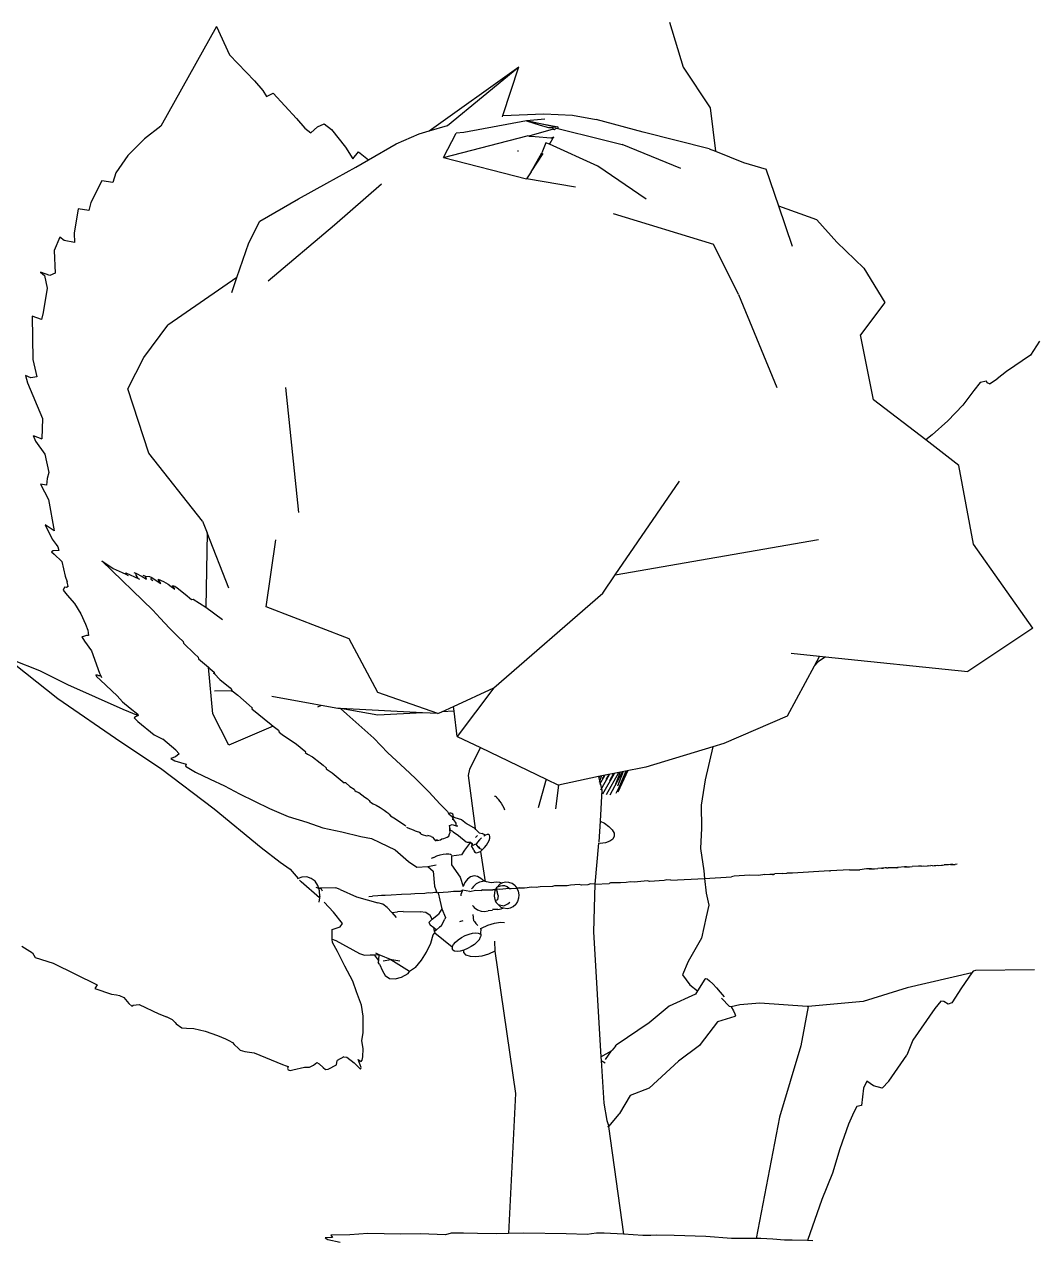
# Model space of a CAD drawing. Header units: metres. Extents: x -175 to 101, y -7 to 93.
# Drawn here: x 11.6506 to 11.68001, y 0.2362 to 0.27162 of the extents above; entities that cross this region are included whole.
import ezdxf

# ---------------------------------------------------------------- set-up
doc = ezdxf.new("R2010")
doc.units = ezdxf.units.M

# ---------------------------------------------------------------- blocks, each defined once
blk = doc.blocks.new('plantita2')
for p, q in [((-3.837451, 0.851713), (-3.836506, 0.850716)), ((-3.836506, 0.850716), (-3.835274, 0.850014)), ((-3.835274, 0.850014), (-3.834566, 0.848953)), ((-3.833685, 0.849033), (-3.833013, 0.84915)), ((-3.832197, 0.848352), (-3.833013, 0.84915)), ((-3.834763, 0.848935), (-3.836693, 0.848504)), ((-3.834763, 0.848935), (-3.834566, 0.848953)), ((-3.834566, 0.848953), (-3.833685, 0.849033)), ((-3.84228, 0.845736), (-3.840786, 0.848573)), ((-3.841877, 0.846117), (-3.840786, 0.848573)), ((-3.840566, 0.847105), (-3.840786, 0.848573)), ((-3.836693, 0.848504), (-3.838085, 0.84822)), ((-3.83103, 0.848493), (-3.832197, 0.848352)), ((-3.831309, 0.847483), (-3.832197, 0.848352)), ((-3.83103, 0.848493), (-3.83021, 0.848175)), ((-3.83952, 0.847685), (-3.838753, 0.848022)), ((-3.838753, 0.848022), (-3.838085, 0.84822)), ((-3.835238, 0.848054), (-3.837083, 0.847907)), ((-3.83021, 0.848175), (-3.829172, 0.847854)), ((-3.823645, 0.848251), (-3.823698, 0.847773)), ((-3.840566, 0.847105), (-3.83952, 0.847685)), ((-3.838965, 0.847482), (-3.837707, 0.847765)), ((-3.837707, 0.847765), (-3.837083, 0.847907)), ((-3.829172, 0.847854), (-3.828173, 0.847231)), ((-3.823698, 0.847773), (-3.824108, 0.847028)), ((-3.839878, 0.847268), (-3.841357, 0.846146)), ((-3.839881, 0.847266), (-3.838987, 0.847524)), ((-3.83904, 0.84749), (-3.839881, 0.847266)), ((-3.839425, 0.847554), (-3.839878, 0.847268)), ((-3.839878, 0.847268), (-3.839468, 0.847338)), ((-3.839081, 0.847404), (-3.83962, 0.846904)), ((-3.839468, 0.847338), (-3.839223, 0.847381)), ((-3.839223, 0.847381), (-3.839123, 0.84744)), ((-3.83904, 0.84749), (-3.839123, 0.84744)), ((-3.839123, 0.84744), (-3.839081, 0.847404)), ((-3.839081, 0.847404), (-3.839049, 0.847409)), ((-3.839049, 0.847409), (-3.839011, 0.847465)), ((-3.838987, 0.847524), (-3.83904, 0.84749)), ((-3.839011, 0.847465), (-3.838965, 0.847482)), ((-3.838987, 0.847524), (-3.838965, 0.847482)), ((-3.840559, 0.847057), (-3.840566, 0.847105)), ((-3.83962, 0.846904), (-3.839453, 0.846979)), ((-3.839453, 0.846979), (-3.839029, 0.847144)), ((-3.838979, 0.846962), (-3.839092, 0.846946)), ((-3.839092, 0.846946), (-3.839061, 0.846642)), ((-3.839029, 0.847144), (-3.839005, 0.847162)), ((-3.838951, 0.847203), (-3.839005, 0.847162)), ((-3.837429, 0.847028), (-3.838979, 0.846962)), ((-3.838979, 0.846962), (-3.838975, 0.847002)), ((-3.838975, 0.847002), (-3.838965, 0.847178)), ((-3.838965, 0.847178), (-3.838951, 0.847203)), ((-3.83574, 0.846801), (-3.837429, 0.847028)), ((-3.828173, 0.847231), (-3.828386, 0.846079)), ((-3.824108, 0.847028), (-3.824258, 0.84672)), ((-3.841567, 0.845229), (-3.839668, 0.846885)), ((-3.83962, 0.846904), (-3.839668, 0.846885)), ((-3.839095, 0.846006), (-3.839061, 0.846642)), ((-3.839095, 0.846006), (-3.839018, 0.846636)), ((-3.824384, 0.846484), (-3.824258, 0.84672)), ((-3.839719, 0.846371), (-3.839692, 0.846386)), ((-3.836413, 0.845999), (-3.833402, 0.846504)), ((-3.832092, 0.845531), (-3.833402, 0.846504)), ((-3.824643, 0.8464), (-3.824709, 0.846105)), ((-3.824502, 0.846521), (-3.824643, 0.8464)), ((-3.824464, 0.846479), (-3.824502, 0.846521)), ((-3.824384, 0.846484), (-3.824464, 0.846479)), ((-3.84228, 0.845736), (-3.841877, 0.846117)), ((-3.841567, 0.845229), (-3.841552, 0.846033)), ((-3.841357, 0.846146), (-3.841552, 0.846033)), ((-3.837741, 0.846189), (-3.839125, 0.845766)), ((-3.839095, 0.846006), (-3.839125, 0.845766)), ((-3.827199, 0.844554), (-3.828386, 0.846079)), ((-3.824709, 0.846105), (-3.824799, 0.845583)), ((-3.849181, 0.845668), (-3.849331, 0.842345)), ((-3.849181, 0.845668), (-3.84848, 0.845105)), ((-3.84297, 0.844968), (-3.842502, 0.845526)), ((-3.842502, 0.845526), (-3.84228, 0.845736)), ((-3.841567, 0.845229), (-3.839125, 0.845766)), ((-3.832092, 0.845531), (-3.829877, 0.843606)), ((-3.824799, 0.845583), (-3.824987, 0.844978)), ((-3.84848, 0.845105), (-3.847487, 0.844749)), ((-3.843484, 0.844186), (-3.84297, 0.844968)), ((-3.824987, 0.844978), (-3.825209, 0.844408)), ((-3.847487, 0.844749), (-3.847143, 0.844605)), ((-3.847143, 0.844605), (-3.846971, 0.844499)), ((-3.846971, 0.844499), (-3.846841, 0.84467)), ((-3.846841, 0.84467), (-3.845896, 0.844324)), ((-3.845244, 0.844379), (-3.845108, 0.84455)), ((-3.845108, 0.84455), (-3.844849, 0.844492)), ((-3.844849, 0.844492), (-3.844249, 0.844223)), ((-3.825312, 0.844192), (-3.827199, 0.844554)), ((-3.845896, 0.844324), (-3.845553, 0.844181)), ((-3.845553, 0.844181), (-3.845338, 0.844133)), ((-3.845338, 0.844133), (-3.845244, 0.844379)), ((-3.844249, 0.844223), (-3.84391, 0.844012)), ((-3.84391, 0.844012), (-3.843853, 0.844269)), ((-3.843853, 0.844269), (-3.843484, 0.844186)), ((-3.84372, 0.843827), (-3.843484, 0.844186)), ((-3.825209, 0.844408), (-3.825312, 0.844192)), ((-3.824121, 0.843964), (-3.825312, 0.844192)), ((-3.844263, 0.843039), (-3.84372, 0.843827)), ((-3.843522, 0.842055), (-3.842832, 0.843737)), ((-3.822705, 0.842109), (-3.824121, 0.843964)), ((-3.844795, 0.842257), (-3.844263, 0.843039)), ((-3.849331, 0.842345), (-3.849593, 0.841808)), ((-3.845509, 0.84117), (-3.844795, 0.842257)), ((-3.844512, 0.839728), (-3.843522, 0.842055)), ((-3.820062, 0.840694), (-3.822705, 0.842109)), ((-3.849593, 0.841808), (-3.849805, 0.841155)), ((-3.849805, 0.841155), (-3.849898, 0.840547)), ((-3.845513, 0.840468), (-3.845509, 0.84117)), ((-3.849898, 0.840547), (-3.849847, 0.840254)), ((-3.820062, 0.840694), (-3.821192, 0.838719)), ((-3.849847, 0.840254), (-3.850152, 0.840155)), ((-3.84537, 0.839403), (-3.845513, 0.840468)), ((-3.831633, 0.836624), (-3.826808, 0.840201)), ((-3.850152, 0.840155), (-3.850157, 0.83944)), ((-3.831633, 0.836624), (-3.831187, 0.8399)), ((-3.850109, 0.839212), (-3.850407, 0.839118)), ((-3.850157, 0.83944), (-3.850109, 0.839212)), ((-3.84537, 0.839403), (-3.846542, 0.83726)), ((-3.845309, 0.838945), (-3.84537, 0.839403)), ((-3.850407, 0.839118), (-3.850185, 0.83843)), ((-3.850185, 0.83843), (-3.850062, 0.838192)), ((-3.825088, 0.83724), (-3.821192, 0.838719)), ((-3.850506, 0.838136), (-3.850484, 0.837718)), ((-3.850356, 0.838102), (-3.850506, 0.838136)), ((-3.850062, 0.838192), (-3.850356, 0.838102)), ((-3.850484, 0.837718), (-3.85016, 0.837137)), ((-3.850264, 0.83701), (-3.850554, 0.836975)), ((-3.85016, 0.837137), (-3.850264, 0.83701)), ((-3.846755, 0.836107), (-3.846542, 0.83726)), ((-3.840689, 0.834105), (-3.842663, 0.83718)), ((-3.826032, 0.836882), (-3.825257, 0.837176)), ((-3.825257, 0.837176), (-3.825265, 0.836849)), ((-3.825214, 0.837007), (-3.825265, 0.836849)), ((-3.825257, 0.837176), (-3.825088, 0.83724)), ((-3.825088, 0.83724), (-3.825214, 0.837007)), ((-3.850554, 0.836975), (-3.850406, 0.836942)), ((-3.850406, 0.836942), (-3.850173, 0.836641)), ((-3.825265, 0.836849), (-3.825309, 0.83519)), ((-3.850173, 0.836641), (-3.849959, 0.835957)), ((-3.83172, 0.835979), (-3.831633, 0.836624)), ((-3.849959, 0.835957), (-3.849914, 0.835753)), ((-3.846754, 0.835085), (-3.846755, 0.836107)), ((-3.833312, 0.832091), (-3.83172, 0.835979)), ((-3.849914, 0.835753), (-3.850199, 0.835721)), ((-3.850199, 0.835721), (-3.849616, 0.834602)), ((-3.84537, 0.83368), (-3.846754, 0.835085)), ((-3.825309, 0.83519), (-3.826601, 0.833649)), ((-3.849616, 0.834602), (-3.849285, 0.834206)), ((-3.849285, 0.834206), (-3.849421, 0.834099)), ((-3.849421, 0.834099), (-3.849595, 0.834093)), ((-3.849595, 0.834093), (-3.84945, 0.833924)), ((-3.84945, 0.833924), (-3.848595, 0.833195)), ((-3.843077, 0.832617), (-3.84537, 0.83368)), ((-3.826601, 0.833649), (-3.826846, 0.833418)), ((-3.819117, 0.833466), (-3.819165, 0.833438)), ((-3.819056, 0.833499), (-3.819117, 0.833466)), ((-3.819117, 0.833466), (-3.819089, 0.833482)), ((-3.819089, 0.833482), (-3.819056, 0.833499)), ((-3.819056, 0.833499), (-3.819001, 0.833533)), ((-3.818944, 0.833565), (-3.819001, 0.833533)), ((-3.848595, 0.833195), (-3.848342, 0.832656)), ((-3.826846, 0.833418), (-3.828328, 0.832018)), ((-3.826846, 0.833418), (-3.826606, 0.832461)), ((-3.819804, 0.833077), (-3.819706, 0.833125)), ((-3.819673, 0.833151), (-3.819706, 0.833125)), ((-3.819673, 0.833151), (-3.819612, 0.833186)), ((-3.819568, 0.833204), (-3.819612, 0.833186)), ((-3.819568, 0.833204), (-3.81953, 0.833231)), ((-3.81953, 0.833231), (-3.819484, 0.833253)), ((-3.819484, 0.833253), (-3.819452, 0.833277)), ((-3.819452, 0.833277), (-3.819421, 0.833289)), ((-3.819421, 0.833289), (-3.819341, 0.833336)), ((-3.819341, 0.833336), (-3.819319, 0.833352)), ((-3.819319, 0.833352), (-3.819273, 0.833378)), ((-3.819241, 0.833395), (-3.819273, 0.833378)), ((-3.819202, 0.833419), (-3.819241, 0.833395)), ((-3.819165, 0.833438), (-3.819202, 0.833419)), ((-3.840302, 0.831219), (-3.840923, 0.833087)), ((-3.820283, 0.832803), (-3.820435, 0.832706)), ((-3.820283, 0.832803), (-3.820234, 0.832832)), ((-3.820261, 0.832816), (-3.820283, 0.832803)), ((-3.820234, 0.832832), (-3.820261, 0.832816)), ((-3.820234, 0.832832), (-3.820188, 0.832858)), ((-3.820188, 0.832858), (-3.820157, 0.832876)), ((-3.820157, 0.832876), (-3.820088, 0.832915)), ((-3.819923, 0.833008), (-3.820088, 0.832915)), ((-3.819885, 0.833031), (-3.819923, 0.833008)), ((-3.819853, 0.833049), (-3.819885, 0.833031)), ((-3.819853, 0.833049), (-3.819804, 0.833077)), ((-3.848616, 0.83263), (-3.848342, 0.832656)), ((-3.848616, 0.83263), (-3.848476, 0.832512)), ((-3.848476, 0.832512), (-3.848063, 0.83229)), ((-3.843077, 0.832617), (-3.842802, 0.83237)), ((-3.826606, 0.832461), (-3.826384, 0.831747)), ((-3.821039, 0.832359), (-3.820959, 0.832418)), ((-3.820869, 0.832469), (-3.820959, 0.832418)), ((-3.820869, 0.832469), (-3.820818, 0.832498)), ((-3.820818, 0.832498), (-3.820841, 0.832485)), ((-3.820769, 0.832526), (-3.820818, 0.832498)), ((-3.820735, 0.832546), (-3.820769, 0.832526)), ((-3.820735, 0.832546), (-3.820693, 0.83257)), ((-3.82064, 0.832599), (-3.820693, 0.83257)), ((-3.82048, 0.83268), (-3.82064, 0.832599)), ((-3.82048, 0.83268), (-3.820435, 0.832706)), ((-3.820462, 0.832701), (-3.82048, 0.83268)), ((-3.820435, 0.832706), (-3.820462, 0.832701)), ((-3.848063, 0.83229), (-3.847718, 0.83187)), ((-3.842802, 0.83237), (-3.841874, 0.830424)), ((-3.841522, 0.831217), (-3.842802, 0.83237)), ((-3.834123, 0.831078), (-3.833312, 0.832091)), ((-3.833312, 0.832091), (-3.833635, 0.830347)), ((-3.821678, 0.832007), (-3.82141, 0.832145)), ((-3.821249, 0.832252), (-3.82141, 0.832145)), ((-3.821224, 0.832267), (-3.821249, 0.832252)), ((-3.821179, 0.832292), (-3.821224, 0.832267)), ((-3.821118, 0.832328), (-3.821179, 0.832292)), ((-3.821179, 0.832292), (-3.821141, 0.832314)), ((-3.821141, 0.832314), (-3.821118, 0.832328)), ((-3.821118, 0.832328), (-3.821039, 0.832359)), ((-3.847718, 0.83187), (-3.847682, 0.831693)), ((-3.847682, 0.831693), (-3.847614, 0.831509)), ((-3.828328, 0.832018), (-3.829432, 0.831149)), ((-3.828747, 0.831689), (-3.828729, 0.830999)), ((-3.826384, 0.831747), (-3.826077, 0.831155)), ((-3.822181, 0.831719), (-3.823122, 0.83118)), ((-3.822181, 0.831719), (-3.822156, 0.831734)), ((-3.821678, 0.832007), (-3.822156, 0.831734)), ((-3.81555, 0.831828), (-3.817078, 0.831039)), ((-3.847614, 0.831509), (-3.847782, 0.831463)), ((-3.847782, 0.831463), (-3.847377, 0.831164)), ((-3.837729, 0.831475), (-3.840302, 0.831219)), ((-3.836271, 0.830449), (-3.837729, 0.831475)), ((-3.829191, 0.831338), (-3.829199, 0.831175)), ((-3.829195, 0.830842), (-3.829172, 0.831354)), ((-3.82909, 0.830762), (-3.829059, 0.831442)), ((-3.829079, 0.831427), (-3.829089, 0.83119)), ((-3.828985, 0.830791), (-3.828955, 0.831524)), ((-3.828927, 0.831547), (-3.828889, 0.831176)), ((-3.82889, 0.830833), (-3.828868, 0.831593)), ((-3.828851, 0.831606), (-3.828812, 0.831147)), ((-3.828794, 0.831651), (-3.828757, 0.831106)), ((-3.828761, 0.831677), (-3.828758, 0.830941)), ((-3.828758, 0.83168), (-3.828729, 0.831056)), ((-3.847377, 0.831164), (-3.846811, 0.830421)), ((-3.834359, 0.830783), (-3.834123, 0.831078)), ((-3.834045, 0.830961), (-3.834123, 0.831078)), ((-3.829432, 0.831149), (-3.830359, 0.8304)), ((-3.829432, 0.831149), (-3.829166, 0.830843)), ((-3.829397, 0.831177), (-3.829399, 0.831111)), ((-3.829337, 0.831019), (-3.829358, 0.831207)), ((-3.8293, 0.831253), (-3.829304, 0.831145)), ((-3.829296, 0.830967), (-3.829284, 0.831265)), ((-3.826077, 0.831155), (-3.825835, 0.830616)), ((-3.823369, 0.831039), (-3.823563, 0.830928)), ((-3.823369, 0.831039), (-3.823265, 0.831099)), ((-3.823158, 0.83116), (-3.823265, 0.831099)), ((-3.823122, 0.83118), (-3.823158, 0.83116)), ((-3.817129, 0.830995), (-3.817148, 0.83093)), ((-3.817078, 0.831039), (-3.817129, 0.830995)), ((-3.834437, 0.830686), (-3.836271, 0.830449)), ((-3.834437, 0.830686), (-3.834843, 0.830508)), ((-3.834437, 0.830686), (-3.834359, 0.830783)), ((-3.834045, 0.830961), (-3.834359, 0.830783)), ((-3.833635, 0.830347), (-3.834045, 0.830961)), ((-3.829166, 0.830843), (-3.828808, 0.83001)), ((-3.823976, 0.830672), (-3.824209, 0.830558)), ((-3.82382, 0.830781), (-3.823976, 0.830672)), ((-3.82382, 0.830781), (-3.823563, 0.830928)), ((-3.823609, 0.830881), (-3.82382, 0.830781)), ((-3.823609, 0.830881), (-3.823563, 0.830928)), ((-3.817148, 0.83093), (-3.818634, 0.829689)), ((-3.817148, 0.83093), (-3.817222, 0.830405)), ((-3.847132, 0.830461), (-3.846759, 0.830181)), ((-3.846811, 0.830421), (-3.847132, 0.830461)), ((-3.84518, 0.830267), (-3.843215, 0.829651)), ((-3.84518, 0.830267), (-3.84479, 0.830219)), ((-3.844401, 0.830267), (-3.844121, 0.830278)), ((-3.844386, 0.830232), (-3.844401, 0.830267)), ((-3.844193, 0.83038), (-3.844138, 0.83039)), ((-3.844138, 0.83039), (-3.843931, 0.830387)), ((-3.844102, 0.830338), (-3.844138, 0.83039)), ((-3.844121, 0.830278), (-3.844009, 0.830278)), ((-3.844009, 0.830278), (-3.844102, 0.830338)), ((-3.844009, 0.830278), (-3.843963, 0.830286)), ((-3.843931, 0.830387), (-3.843779, 0.830375)), ((-3.843927, 0.830426), (-3.843844, 0.830441)), ((-3.843844, 0.830441), (-3.843736, 0.830479)), ((-3.843779, 0.830375), (-3.843844, 0.830441)), ((-3.843736, 0.830479), (-3.84369, 0.830487)), ((-3.84369, 0.830487), (-3.843348, 0.83045)), ((-3.84369, 0.830487), (-3.843674, 0.830432)), ((-3.843674, 0.830432), (-3.843598, 0.830426)), ((-3.843478, 0.830523), (-3.843311, 0.830533)), ((-3.843348, 0.83045), (-3.843478, 0.830523)), ((-3.843311, 0.830533), (-3.843151, 0.830523)), ((-3.843151, 0.830523), (-3.843037, 0.830504)), ((-3.843037, 0.830504), (-3.842915, 0.830487)), ((-3.843022, 0.830545), (-3.842949, 0.830558)), ((-3.842915, 0.830487), (-3.843022, 0.830545)), ((-3.842949, 0.830558), (-3.842874, 0.830551)), ((-3.842874, 0.830551), (-3.842582, 0.830488)), ((-3.842582, 0.830488), (-3.84234, 0.830436)), ((-3.84234, 0.830436), (-3.842304, 0.830461)), ((-3.842304, 0.830461), (-3.841874, 0.830424)), ((-3.841874, 0.830424), (-3.841273, 0.830321)), ((-3.834843, 0.830508), (-3.837041, 0.829544)), ((-3.834843, 0.830508), (-3.835977, 0.829863)), ((-3.833635, 0.830347), (-3.832886, 0.830361)), ((-3.832886, 0.830361), (-3.830758, 0.830401)), ((-3.832886, 0.830361), (-3.832885, 0.829658)), ((-3.830758, 0.830401), (-3.830595, 0.829551)), ((-3.830758, 0.830401), (-3.830359, 0.8304)), ((-3.830359, 0.8304), (-3.830133, 0.829748)), ((-3.825835, 0.830616), (-3.82546, 0.830075)), ((-3.82534, 0.829891), (-3.824658, 0.830281)), ((-3.8246, 0.830334), (-3.824658, 0.830281)), ((-3.824209, 0.830558), (-3.8246, 0.830334)), ((-3.817222, 0.830405), (-3.817274, 0.829888)), ((-3.846759, 0.830181), (-3.846587, 0.830097)), ((-3.846587, 0.830097), (-3.846514, 0.830051)), ((-3.846441, 0.829975), (-3.846578, 0.829888)), ((-3.846514, 0.830051), (-3.846441, 0.829975)), ((-3.84479, 0.830219), (-3.844499, 0.830231)), ((-3.844499, 0.830231), (-3.844386, 0.830232)), ((-3.844386, 0.830232), (-3.84431, 0.830226)), ((-3.828808, 0.83001), (-3.828664, 0.830014)), ((-3.828808, 0.83001), (-3.828572, 0.82946)), ((-3.828664, 0.830014), (-3.828507, 0.829994)), ((-3.828507, 0.829994), (-3.828379, 0.82995)), ((-3.828379, 0.82995), (-3.828289, 0.829886)), ((-3.82546, 0.830075), (-3.82534, 0.829891)), ((-3.846578, 0.829888), (-3.846615, 0.829838)), ((-3.846615, 0.829838), (-3.846506, 0.829814)), ((-3.846506, 0.829814), (-3.846216, 0.82972)), ((-3.846216, 0.82972), (-3.845938, 0.829386)), ((-3.843215, 0.829651), (-3.842916, 0.829533)), ((-3.835977, 0.829863), (-3.837041, 0.829544)), ((-3.832885, 0.829658), (-3.832841, 0.829477)), ((-3.828291, 0.829617), (-3.828382, 0.829523)), ((-3.828243, 0.829713), (-3.828291, 0.829617)), ((-3.828289, 0.829886), (-3.828243, 0.829805)), ((-3.828243, 0.829805), (-3.828243, 0.829713)), ((-3.826194, 0.829402), (-3.82534, 0.829891)), ((-3.82534, 0.829891), (-3.825102, 0.829527)), ((-3.818634, 0.829689), (-3.819598, 0.828766)), ((-3.817582, 0.82979), (-3.81764, 0.829523)), ((-3.817494, 0.829818), (-3.817582, 0.82979)), ((-3.817349, 0.829806), (-3.817494, 0.829818)), ((-3.817274, 0.829888), (-3.817349, 0.829806)), ((-3.845938, 0.829386), (-3.845812, 0.82926)), ((-3.845722, 0.829157), (-3.845812, 0.82926)), ((-3.842916, 0.829533), (-3.842545, 0.829398)), ((-3.842545, 0.829398), (-3.842191, 0.82928)), ((-3.842191, 0.82928), (-3.842013, 0.829231)), ((-3.842013, 0.829231), (-3.841978, 0.829189)), ((-3.837787, 0.829313), (-3.83898, 0.828958)), ((-3.837581, 0.829374), (-3.837787, 0.829313)), ((-3.837581, 0.829374), (-3.837654, 0.829286)), ((-3.83711, 0.829514), (-3.837581, 0.829374)), ((-3.837041, 0.829544), (-3.83711, 0.829514)), ((-3.837041, 0.829544), (-3.836801, 0.829478)), ((-3.836801, 0.829478), (-3.83578, 0.829212)), ((-3.83578, 0.829212), (-3.835222, 0.829013)), ((-3.832841, 0.829477), (-3.831965, 0.828186)), ((-3.831849, 0.829292), (-3.831882, 0.829275)), ((-3.831849, 0.829292), (-3.831805, 0.829269)), ((-3.831805, 0.829269), (-3.831749, 0.829249)), ((-3.831749, 0.829249), (-3.831684, 0.829221)), ((-3.831684, 0.829221), (-3.831617, 0.829184)), ((-3.828511, 0.829438), (-3.828561, 0.829416)), ((-3.828561, 0.829416), (-3.828115, 0.828302)), ((-3.828382, 0.829523), (-3.828511, 0.829438)), ((-3.826364, 0.829305), (-3.826731, 0.829094)), ((-3.826302, 0.829359), (-3.826364, 0.829305)), ((-3.826194, 0.829402), (-3.826302, 0.829359)), ((-3.825102, 0.829527), (-3.82488, 0.829247)), ((-3.82488, 0.829247), (-3.824791, 0.828915)), ((-3.81764, 0.829523), (-3.817799, 0.828404)), ((-3.845761, 0.829111), (-3.84581, 0.829094)), ((-3.84581, 0.829094), (-3.845803, 0.828998)), ((-3.845803, 0.828998), (-3.845642, 0.828921)), ((-3.845722, 0.829157), (-3.845761, 0.829111)), ((-3.845642, 0.828921), (-3.845343, 0.8288)), ((-3.841978, 0.829189), (-3.841553, 0.829059)), ((-3.841553, 0.829059), (-3.841414, 0.829021)), ((-3.841414, 0.829021), (-3.841381, 0.828981)), ((-3.841381, 0.828981), (-3.841018, 0.828889)), ((-3.840292, 0.827742), (-3.841018, 0.828889)), ((-3.841018, 0.828889), (-3.840954, 0.828873)), ((-3.840954, 0.828873), (-3.840804, 0.828839)), ((-3.835222, 0.829013), (-3.834582, 0.828824)), ((-3.831617, 0.829184), (-3.831551, 0.829143)), ((-3.831551, 0.829143), (-3.831491, 0.8291)), ((-3.831491, 0.8291), (-3.831444, 0.82906)), ((-3.827124, 0.82887), (-3.82722, 0.828834)), ((-3.826795, 0.829077), (-3.827124, 0.82887)), ((-3.826731, 0.829094), (-3.826795, 0.829077)), ((-3.824791, 0.828915), (-3.824637, 0.828298)), ((-3.845343, 0.8288), (-3.84504, 0.828612)), ((-3.84504, 0.828612), (-3.844779, 0.828409)), ((-3.840773, 0.8288), (-3.840805, 0.828794)), ((-3.840804, 0.828839), (-3.840773, 0.8288)), ((-3.840773, 0.8288), (-3.840555, 0.82872)), ((-3.840555, 0.82872), (-3.840184, 0.82864)), ((-3.840118, 0.828579), (-3.840541, 0.828347)), ((-3.840184, 0.82864), (-3.840116, 0.828608)), ((-3.840116, 0.828608), (-3.840118, 0.828579)), ((-3.840118, 0.828579), (-3.840087, 0.828585)), ((-3.840087, 0.828585), (-3.83989, 0.828548)), ((-3.83989, 0.828548), (-3.839466, 0.82844)), ((-3.834582, 0.828824), (-3.834174, 0.82871)), ((-3.834174, 0.82871), (-3.833646, 0.828532)), ((-3.833646, 0.828532), (-3.833196, 0.828362)), ((-3.828115, 0.828302), (-3.827753, 0.828509)), ((-3.827731, 0.828541), (-3.827753, 0.828509)), ((-3.827466, 0.828674), (-3.827731, 0.828541)), ((-3.827323, 0.828756), (-3.827466, 0.828674)), ((-3.82722, 0.828834), (-3.827323, 0.828756)), ((-3.819598, 0.828766), (-3.820959, 0.827911)), ((-3.844779, 0.828409), (-3.844642, 0.828275)), ((-3.844642, 0.828275), (-3.844603, 0.828215)), ((-3.844603, 0.828215), (-3.844553, 0.828153)), ((-3.844553, 0.828153), (-3.844603, 0.828126)), ((-3.839466, 0.82844), (-3.839342, 0.828407)), ((-3.83856, 0.828208), (-3.839463, 0.827133)), ((-3.839342, 0.828407), (-3.839345, 0.828379)), ((-3.839345, 0.828379), (-3.838633, 0.828221)), ((-3.838633, 0.828221), (-3.83856, 0.828208)), ((-3.83856, 0.828208), (-3.838372, 0.828174)), ((-3.838372, 0.828174), (-3.838329, 0.82813)), ((-3.833196, 0.828362), (-3.833007, 0.828298)), ((-3.833007, 0.828298), (-3.832909, 0.828266)), ((-3.832909, 0.828266), (-3.832856, 0.828222)), ((-3.832828, 0.828253), (-3.832856, 0.828222)), ((-3.832856, 0.828222), (-3.832818, 0.828211)), ((-3.832797, 0.828272), (-3.832828, 0.828253)), ((-3.832701, 0.828187), (-3.832818, 0.828211)), ((-3.832766, 0.828277), (-3.832797, 0.828272)), ((-3.832736, 0.828268), (-3.832766, 0.828277)), ((-3.83271, 0.828245), (-3.832736, 0.828268)), ((-3.832685, 0.828209), (-3.83271, 0.828245)), ((-3.832677, 0.828167), (-3.832701, 0.828187)), ((-3.832677, 0.828167), (-3.832685, 0.828209)), ((-3.832685, 0.828209), (-3.832638, 0.828205)), ((-3.832677, 0.828167), (-3.832671, 0.828116)), ((-3.83263, 0.828134), (-3.832677, 0.828167)), ((-3.832638, 0.828205), (-3.832439, 0.828236)), ((-3.832439, 0.828236), (-3.832253, 0.828202)), ((-3.832253, 0.828202), (-3.831965, 0.828186)), ((-3.831932, 0.828175), (-3.831965, 0.828186)), ((-3.831932, 0.828175), (-3.831882, 0.828149)), ((-3.831882, 0.828149), (-3.831804, 0.828124)), ((-3.831804, 0.828124), (-3.831716, 0.82815)), ((-3.831607, 0.828153), (-3.831716, 0.82815)), ((-3.831607, 0.828153), (-3.831639, 0.828104)), ((-3.831569, 0.828189), (-3.831607, 0.828153)), ((-3.831532, 0.828205), (-3.831569, 0.828189)), ((-3.831499, 0.828198), (-3.831532, 0.828205)), ((-3.831472, 0.82817), (-3.831499, 0.828198)), ((-3.831453, 0.828123), (-3.831472, 0.82817)), ((-3.828293, 0.8282), (-3.828453, 0.828109)), ((-3.828235, 0.828252), (-3.828293, 0.8282)), ((-3.828115, 0.828302), (-3.828235, 0.828252)), ((-3.828115, 0.828302), (-3.827533, 0.827042)), ((-3.824637, 0.828298), (-3.824681, 0.827511)), ((-3.817799, 0.828404), (-3.817762, 0.827932)), ((-3.84467, 0.828053), (-3.844709, 0.828024)), ((-3.844709, 0.828024), (-3.84458, 0.827946)), ((-3.844603, 0.828126), (-3.84467, 0.828053)), ((-3.84458, 0.827946), (-3.844279, 0.827792)), ((-3.844279, 0.827792), (-3.843775, 0.827317)), ((-3.838329, 0.82813), (-3.838217, 0.82811)), ((-3.838217, 0.82811), (-3.837716, 0.828044)), ((-3.837716, 0.828044), (-3.837375, 0.827966)), ((-3.837382, 0.82794), (-3.8373, 0.827929)), ((-3.8373, 0.827929), (-3.837136, 0.827921)), ((-3.837136, 0.827921), (-3.836859, 0.827871)), ((-3.836859, 0.827871), (-3.836751, 0.827842)), ((-3.836751, 0.827842), (-3.836636, 0.827814)), ((-3.836636, 0.827814), (-3.836622, 0.827792)), ((-3.836622, 0.827792), (-3.836412, 0.827769)), ((-3.832668, 0.827932), (-3.83265, 0.827954)), ((-3.832639, 0.827893), (-3.832668, 0.827932)), ((-3.83265, 0.827954), (-3.832615, 0.827994)), ((-3.832604, 0.827826), (-3.832639, 0.827893)), ((-3.832525, 0.828076), (-3.83263, 0.828134)), ((-3.832626, 0.827868), (-3.832604, 0.827826)), ((-3.832615, 0.827994), (-3.832498, 0.828009)), ((-3.832564, 0.827757), (-3.832604, 0.827826)), ((-3.832604, 0.827826), (-3.832522, 0.827818)), ((-3.832498, 0.828009), (-3.832525, 0.828076)), ((-3.832522, 0.827818), (-3.832491, 0.827809)), ((-3.832498, 0.828009), (-3.832452, 0.828025)), ((-3.832491, 0.827809), (-3.832304, 0.827787)), ((-3.832304, 0.827787), (-3.832023, 0.827719)), ((-3.831809, 0.828037), (-3.831841, 0.827955)), ((-3.83173, 0.827789), (-3.831761, 0.827766)), ((-3.831721, 0.827866), (-3.83173, 0.827789)), ((-3.831642, 0.827747), (-3.83173, 0.827789)), ((-3.831702, 0.82795), (-3.831721, 0.827866)), ((-3.831676, 0.828029), (-3.831702, 0.82795)), ((-3.831497, 0.827737), (-3.831471, 0.827817)), ((-3.831471, 0.827817), (-3.831452, 0.827901)), ((-3.831443, 0.828059), (-3.831453, 0.828123)), ((-3.831452, 0.827901), (-3.831443, 0.827983)), ((-3.831443, 0.827983), (-3.831443, 0.828059)), ((-3.828819, 0.8279), (-3.829146, 0.82773)), ((-3.82874, 0.827963), (-3.828819, 0.8279)), ((-3.828518, 0.82809), (-3.82874, 0.827963)), ((-3.828453, 0.828109), (-3.828518, 0.82809)), ((-3.82099, 0.827904), (-3.822268, 0.827367)), ((-3.820959, 0.827911), (-3.82099, 0.827904)), ((-3.820959, 0.827911), (-3.820638, 0.826796)), ((-3.81789, 0.827029), (-3.817762, 0.827932)), ((-3.839463, 0.827133), (-3.840292, 0.827742)), ((-3.836412, 0.827769), (-3.835975, 0.827661)), ((-3.835926, 0.827678), (-3.835975, 0.827661)), ((-3.835926, 0.827678), (-3.835778, 0.827639)), ((-3.835778, 0.827639), (-3.835715, 0.827637)), ((-3.835715, 0.827637), (-3.835682, 0.827634)), ((-3.835682, 0.827634), (-3.835631, 0.827626)), ((-3.835631, 0.827626), (-3.83559, 0.827599)), ((-3.83559, 0.827599), (-3.83554, 0.827592)), ((-3.83554, 0.827592), (-3.835461, 0.827597)), ((-3.835461, 0.827597), (-3.835241, 0.827558)), ((-3.835241, 0.827558), (-3.835156, 0.827545)), ((-3.835088, 0.827533), (-3.835156, 0.827545)), ((-3.835088, 0.827533), (-3.835057, 0.827515)), ((-3.835057, 0.827515), (-3.834999, 0.827498)), ((-3.834999, 0.827498), (-3.834941, 0.827496)), ((-3.834941, 0.827496), (-3.834846, 0.827497)), ((-3.834846, 0.827497), (-3.83471, 0.827487)), ((-3.83471, 0.827487), (-3.834569, 0.82747)), ((-3.834569, 0.82747), (-3.834478, 0.827456)), ((-3.834478, 0.827456), (-3.834439, 0.827449)), ((-3.834439, 0.827449), (-3.834386, 0.827432)), ((-3.834386, 0.827432), (-3.834334, 0.827406)), ((-3.832754, 0.827404), (-3.832719, 0.827441)), ((-3.832719, 0.827441), (-3.832696, 0.827481)), ((-3.832696, 0.827481), (-3.832648, 0.827517)), ((-3.832648, 0.827517), (-3.832578, 0.827595)), ((-3.832578, 0.827595), (-3.83255, 0.827646)), ((-3.832563, 0.827707), (-3.832564, 0.827757)), ((-3.83255, 0.827646), (-3.832563, 0.827707)), ((-3.832023, 0.827719), (-3.831987, 0.827724)), ((-3.831987, 0.827724), (-3.831908, 0.827765)), ((-3.831962, 0.827484), (-3.831976, 0.827319)), ((-3.831908, 0.827765), (-3.831962, 0.827484)), ((-3.831908, 0.827765), (-3.831844, 0.827753)), ((-3.831872, 0.827748), (-3.831844, 0.827753)), ((-3.831872, 0.827748), (-3.831799, 0.827714)), ((-3.831799, 0.827714), (-3.831844, 0.827753)), ((-3.831844, 0.827753), (-3.831827, 0.827688)), ((-3.83172, 0.827615), (-3.831827, 0.827688)), ((-3.831761, 0.827766), (-3.831799, 0.827714)), ((-3.83172, 0.827615), (-3.831701, 0.827596)), ((-3.831701, 0.827596), (-3.831674, 0.827568)), ((-3.831641, 0.827562), (-3.831701, 0.827596)), ((-3.831674, 0.827568), (-3.831641, 0.827562)), ((-3.831586, 0.827743), (-3.831642, 0.827747)), ((-3.831609, 0.827729), (-3.831642, 0.827747)), ((-3.831641, 0.827562), (-3.831604, 0.827577)), ((-3.831609, 0.827729), (-3.831497, 0.827737)), ((-3.831604, 0.827577), (-3.831567, 0.827613)), ((-3.831567, 0.827613), (-3.831525, 0.827654)), ((-3.831525, 0.827654), (-3.831497, 0.827737)), ((-3.831525, 0.827654), (-3.831004, 0.826932)), ((-3.829606, 0.827449), (-3.829734, 0.827394)), ((-3.829508, 0.827523), (-3.829606, 0.827449)), ((-3.829188, 0.827688), (-3.829508, 0.827523)), ((-3.829146, 0.82773), (-3.829188, 0.827688)), ((-3.824681, 0.827511), (-3.82465, 0.827097)), ((-3.843802, 0.82723), (-3.84385, 0.827217)), ((-3.84385, 0.827217), (-3.843811, 0.827185)), ((-3.843811, 0.827185), (-3.843661, 0.82714)), ((-3.843757, 0.827231), (-3.843802, 0.82723)), ((-3.843775, 0.827317), (-3.843707, 0.827255)), ((-3.843707, 0.827255), (-3.843757, 0.827231)), ((-3.843707, 0.827255), (-3.843668, 0.827223)), ((-3.843661, 0.82714), (-3.843022, 0.82695)), ((-3.834334, 0.827406), (-3.834277, 0.827401)), ((-3.834277, 0.827401), (-3.834162, 0.827397)), ((-3.834162, 0.827397), (-3.83384, 0.82735)), ((-3.83384, 0.82735), (-3.833798, 0.827344)), ((-3.833764, 0.827323), (-3.833726, 0.827326)), ((-3.833726, 0.827326), (-3.833562, 0.827341)), ((-3.833562, 0.827341), (-3.833495, 0.827343)), ((-3.833495, 0.827343), (-3.833436, 0.827354)), ((-3.833436, 0.827354), (-3.833383, 0.827366)), ((-3.833383, 0.827366), (-3.833357, 0.827361)), ((-3.833357, 0.827361), (-3.833321, 0.827344)), ((-3.833321, 0.827344), (-3.833297, 0.827335)), ((-3.833297, 0.827335), (-3.833261, 0.827338)), ((-3.833261, 0.827338), (-3.833134, 0.82736)), ((-3.833134, 0.82736), (-3.833107, 0.827381)), ((-3.833005, 0.827399), (-3.833107, 0.827381)), ((-3.833005, 0.827399), (-3.832964, 0.8274)), ((-3.832964, 0.8274), (-3.832894, 0.827373)), ((-3.832894, 0.827373), (-3.832821, 0.827355)), ((-3.832829, 0.827391), (-3.832795, 0.827382)), ((-3.832821, 0.827355), (-3.832829, 0.827391)), ((-3.832795, 0.827382), (-3.832754, 0.827404)), ((-3.832532, 0.827041), (-3.832458, 0.827104)), ((-3.832458, 0.827104), (-3.832386, 0.827153)), ((-3.832386, 0.827153), (-3.832321, 0.827186)), ((-3.832321, 0.827186), (-3.832268, 0.827199)), ((-3.832268, 0.827199), (-3.832231, 0.827193)), ((-3.831976, 0.827319), (-3.832215, 0.827154)), ((-3.832215, 0.827154), (-3.832103, 0.826932)), ((-3.830616, 0.827105), (-3.830706, 0.827069)), ((-3.830557, 0.827111), (-3.830616, 0.827105)), ((-3.830557, 0.827111), (-3.830596, 0.827058)), ((-3.830539, 0.827135), (-3.830557, 0.827111)), ((-3.830465, 0.827192), (-3.830539, 0.827135)), ((-3.830441, 0.827078), (-3.830505, 0.827052)), ((-3.830378, 0.827227), (-3.830465, 0.827192)), ((-3.830371, 0.827085), (-3.830441, 0.827078)), ((-3.830283, 0.827237), (-3.830378, 0.827227)), ((-3.830293, 0.82707), (-3.830371, 0.827085)), ((-3.830293, 0.82707), (-3.830245, 0.8271)), ((-3.830188, 0.827221), (-3.830283, 0.827237)), ((-3.830245, 0.8271), (-3.830103, 0.827182)), ((-3.830188, 0.827221), (-3.830103, 0.827182)), ((-3.830026, 0.827226), (-3.830103, 0.827182)), ((-3.829999, 0.827224), (-3.830103, 0.827182)), ((-3.830103, 0.827182), (-3.830021, 0.827117)), ((-3.8299, 0.827281), (-3.830026, 0.827226)), ((-3.830021, 0.827117), (-3.829961, 0.827036)), ((-3.8299, 0.827281), (-3.829999, 0.827224)), ((-3.829833, 0.827319), (-3.8299, 0.827281)), ((-3.829734, 0.827394), (-3.829833, 0.827319)), ((-3.82465, 0.827097), (-3.82433, 0.826927)), ((-3.824011, 0.827277), (-3.824047, 0.826871)), ((-3.824011, 0.827277), (-3.824005, 0.827302)), ((-3.824005, 0.827302), (-3.823957, 0.827307)), ((-3.823957, 0.827307), (-3.82387, 0.827291)), ((-3.82387, 0.827291), (-3.823748, 0.827255)), ((-3.823748, 0.827255), (-3.823601, 0.827201)), ((-3.823601, 0.827201), (-3.823439, 0.827134)), ((-3.823439, 0.827134), (-3.82328, 0.827061)), ((-3.822268, 0.827367), (-3.82277, 0.827062)), ((-3.843022, 0.82695), (-3.842803, 0.826867)), ((-3.842803, 0.826867), (-3.842523, 0.826804)), ((-3.842523, 0.826804), (-3.842239, 0.826752)), ((-3.842239, 0.826752), (-3.842216, 0.826712)), ((-3.832665, 0.826893), (-3.832716, 0.826829)), ((-3.832697, 0.826577), (-3.832502, 0.826737)), ((-3.832665, 0.826893), (-3.832603, 0.826969)), ((-3.832603, 0.826969), (-3.832532, 0.827041)), ((-3.832103, 0.826932), (-3.831716, 0.826721)), ((-3.831502, 0.82677), (-3.831523, 0.826645)), ((-3.831451, 0.82687), (-3.831502, 0.82677)), ((-3.831374, 0.826939), (-3.831451, 0.82687)), ((-3.831276, 0.826971), (-3.831374, 0.826939)), ((-3.831163, 0.826964), (-3.831276, 0.826971)), ((-3.831212, 0.826756), (-3.83125, 0.826654)), ((-3.831148, 0.826843), (-3.831212, 0.826756)), ((-3.831039, 0.826932), (-3.831163, 0.826964)), ((-3.831065, 0.826908), (-3.831148, 0.826843)), ((-3.831039, 0.826932), (-3.831065, 0.826908)), ((-3.830966, 0.826947), (-3.831039, 0.826932)), ((-3.830969, 0.826685), (-3.830895, 0.826728)), ((-3.830835, 0.826983), (-3.830966, 0.826947)), ((-3.830895, 0.826728), (-3.830705, 0.826821)), ((-3.830706, 0.827069), (-3.830835, 0.826983)), ((-3.830668, 0.826841), (-3.830705, 0.826821)), ((-3.830626, 0.826887), (-3.830668, 0.826841)), ((-3.830633, 0.826815), (-3.830626, 0.826887)), ((-3.830633, 0.826815), (-3.830624, 0.826771)), ((-3.830596, 0.827058), (-3.830626, 0.826952)), ((-3.830559, 0.82701), (-3.830626, 0.826952)), ((-3.830626, 0.826887), (-3.830626, 0.826952)), ((-3.830598, 0.826898), (-3.830626, 0.826887)), ((-3.830626, 0.826887), (-3.830566, 0.826827)), ((-3.830624, 0.826771), (-3.830585, 0.826678)), ((-3.830534, 0.826918), (-3.830598, 0.826898)), ((-3.830488, 0.826748), (-3.830566, 0.826827)), ((-3.830505, 0.827052), (-3.830559, 0.82701)), ((-3.830293, 0.82707), (-3.830534, 0.826918)), ((-3.830488, 0.826748), (-3.830451, 0.826626)), ((-3.830126, 0.826658), (-3.830101, 0.826724)), ((-3.829961, 0.827036), (-3.829922, 0.826943)), ((-3.82995, 0.826656), (-3.829916, 0.826746)), ((-3.829922, 0.826943), (-3.829907, 0.826844)), ((-3.829907, 0.826844), (-3.829916, 0.826746)), ((-3.827533, 0.827042), (-3.825705, 0.823895)), ((-3.824055, 0.826758), (-3.824587, 0.826106)), ((-3.82433, 0.826927), (-3.824047, 0.826871)), ((-3.824047, 0.826871), (-3.824055, 0.826758)), ((-3.823019, 0.826885), (-3.823333, 0.826995)), ((-3.822971, 0.826897), (-3.823019, 0.826885)), ((-3.82277, 0.827062), (-3.822971, 0.826897)), ((-3.822971, 0.826897), (-3.822857, 0.826825)), ((-3.822857, 0.826825), (-3.822778, 0.826764)), ((-3.822778, 0.826764), (-3.82274, 0.82672)), ((-3.820638, 0.826796), (-3.820265, 0.824661)), ((-3.818464, 0.826742), (-3.818456, 0.826515)), ((-3.818226, 0.826701), (-3.818464, 0.826742)), ((-3.81797, 0.826759), (-3.818226, 0.826701)), ((-3.81789, 0.827029), (-3.81797, 0.826759)), ((-3.846475, 0.826511), (-3.84453, 0.826109)), ((-3.846216, 0.826522), (-3.845368, 0.826597)), ((-3.845368, 0.826597), (-3.844465, 0.8266)), ((-3.844465, 0.8266), (-3.842696, 0.826686)), ((-3.842696, 0.826686), (-3.842216, 0.826712)), ((-3.84227, 0.826645), (-3.842283, 0.826602)), ((-3.842283, 0.826602), (-3.842147, 0.82656)), ((-3.842216, 0.826712), (-3.84227, 0.826645)), ((-3.842147, 0.82656), (-3.841549, 0.826426)), ((-3.841549, 0.826426), (-3.841263, 0.826419)), ((-3.840781, 0.82631), (-3.841263, 0.826419)), ((-3.835386, 0.826353), (-3.834833, 0.826484)), ((-3.834833, 0.826484), (-3.83453, 0.826574)), ((-3.83453, 0.826574), (-3.834262, 0.826579)), ((-3.834262, 0.826579), (-3.833771, 0.826585)), ((-3.833771, 0.826585), (-3.833271, 0.826455)), ((-3.833271, 0.826455), (-3.832979, 0.826417)), ((-3.832979, 0.826417), (-3.832697, 0.826577)), ((-3.832697, 0.826577), (-3.832497, 0.826529)), ((-3.832497, 0.826529), (-3.832269, 0.826156)), ((-3.831716, 0.826721), (-3.831514, 0.826518)), ((-3.831487, 0.826412), (-3.831525, 0.826352)), ((-3.831523, 0.826645), (-3.831514, 0.826518)), ((-3.831275, 0.826481), (-3.831487, 0.826412)), ((-3.831487, 0.826412), (-3.831472, 0.826309)), ((-3.831275, 0.826481), (-3.831143, 0.826585)), ((-3.831256, 0.826595), (-3.831267, 0.826568)), ((-3.83125, 0.826654), (-3.831256, 0.826595)), ((-3.831143, 0.826585), (-3.830988, 0.826659)), ((-3.830969, 0.826685), (-3.830988, 0.826659)), ((-3.830585, 0.826678), (-3.830525, 0.826597)), ((-3.830525, 0.826597), (-3.830492, 0.826568)), ((-3.830451, 0.826626), (-3.830492, 0.826568)), ((-3.830492, 0.826568), (-3.830447, 0.826534)), ((-3.830309, 0.826377), (-3.83045, 0.82631)), ((-3.830447, 0.826534), (-3.830366, 0.826512)), ((-3.830366, 0.826512), (-3.830205, 0.826554)), ((-3.830366, 0.826512), (-3.830263, 0.826477)), ((-3.830309, 0.826377), (-3.830233, 0.826436)), ((-3.830263, 0.826477), (-3.83019, 0.826495)), ((-3.830233, 0.826436), (-3.83019, 0.826495)), ((-3.830205, 0.826554), (-3.830167, 0.826601)), ((-3.83019, 0.826495), (-3.830081, 0.826522)), ((-3.830167, 0.826601), (-3.830126, 0.826658)), ((-3.830081, 0.826522), (-3.830007, 0.826579)), ((-3.830007, 0.826579), (-3.82995, 0.826656)), ((-3.822745, 0.826694), (-3.823123, 0.82633)), ((-3.82274, 0.82672), (-3.822745, 0.826694)), ((-3.818456, 0.826515), (-3.81828, 0.826034)), ((-3.84453, 0.826109), (-3.842322, 0.825806)), ((-3.8407, 0.826135), (-3.840802, 0.826025)), ((-3.840802, 0.826025), (-3.840667, 0.826017)), ((-3.840781, 0.82631), (-3.84065, 0.826258)), ((-3.84065, 0.826258), (-3.8407, 0.826135)), ((-3.840667, 0.826017), (-3.84033, 0.826074)), ((-3.84033, 0.826074), (-3.840316, 0.826019)), ((-3.840316, 0.826019), (-3.840209, 0.826007)), ((-3.83951, 0.825999), (-3.839045, 0.826022)), ((-3.839045, 0.826022), (-3.838549, 0.826007)), ((-3.838549, 0.826007), (-3.837579, 0.826018)), ((-3.837579, 0.826018), (-3.836987, 0.82605)), ((-3.836987, 0.82605), (-3.836431, 0.826146)), ((-3.836431, 0.826146), (-3.835944, 0.826212)), ((-3.835944, 0.826212), (-3.835386, 0.826353)), ((-3.832269, 0.826156), (-3.832247, 0.82613)), ((-3.832247, 0.82613), (-3.832126, 0.82602)), ((-3.832126, 0.82602), (-3.832178, 0.825991)), ((-3.832126, 0.82602), (-3.832083, 0.826033)), ((-3.831836, 0.826175), (-3.832083, 0.826033)), ((-3.832083, 0.826033), (-3.831951, 0.825862)), ((-3.831703, 0.826263), (-3.831836, 0.826175)), ((-3.831525, 0.826352), (-3.831703, 0.826263)), ((-3.831449, 0.826256), (-3.831472, 0.826309)), ((-3.831027, 0.826149), (-3.830998, 0.826144)), ((-3.830998, 0.826144), (-3.830954, 0.826119)), ((-3.830954, 0.826119), (-3.830836, 0.8261)), ((-3.830836, 0.8261), (-3.830729, 0.826111)), ((-3.830729, 0.826111), (-3.830631, 0.826151)), ((-3.830631, 0.826151), (-3.830547, 0.826216)), ((-3.830437, 0.826284), (-3.830547, 0.826216)), ((-3.830223, 0.825976), (-3.830074, 0.826079)), ((-3.830074, 0.826079), (-3.829967, 0.826125)), ((-3.824587, 0.826106), (-3.82489, 0.825407)), ((-3.823123, 0.82633), (-3.823281, 0.825506)), ((-3.81828, 0.826034), (-3.818387, 0.825948)), ((-3.842322, 0.825806), (-3.840944, 0.82564)), ((-3.840209, 0.826007), (-3.839982, 0.825995)), ((-3.839982, 0.825995), (-3.83951, 0.825999)), ((-3.832681, 0.8257), (-3.832778, 0.825637)), ((-3.832421, 0.82584), (-3.832681, 0.8257)), ((-3.832343, 0.825895), (-3.832421, 0.82584)), ((-3.832268, 0.825927), (-3.832343, 0.825895)), ((-3.832178, 0.825991), (-3.832268, 0.825927)), ((-3.831951, 0.825862), (-3.831779, 0.825657)), ((-3.830795, 0.825767), (-3.830886, 0.82592)), ((-3.830795, 0.825767), (-3.830764, 0.825763)), ((-3.830764, 0.825763), (-3.830703, 0.825721)), ((-3.830703, 0.825721), (-3.830621, 0.825697)), ((-3.830527, 0.825654), (-3.8305, 0.825676)), ((-3.8305, 0.825676), (-3.830368, 0.825839)), ((-3.830368, 0.825839), (-3.830223, 0.825976)), ((-3.818387, 0.825948), (-3.818392, 0.825762)), ((-3.818392, 0.825762), (-3.818374, 0.82538)), ((-3.840944, 0.82564), (-3.839018, 0.825282)), ((-3.833279, 0.825357), (-3.83343, 0.825264)), ((-3.833013, 0.825503), (-3.833279, 0.825357)), ((-3.832778, 0.825637), (-3.833013, 0.825503)), ((-3.832151, 0.825353), (-3.832302, 0.825296)), ((-3.832002, 0.825336), (-3.832151, 0.825353)), ((-3.831898, 0.825267), (-3.832002, 0.825336)), ((-3.831898, 0.825267), (-3.8318, 0.825482)), ((-3.831779, 0.825657), (-3.8318, 0.825482)), ((-3.831779, 0.825657), (-3.831569, 0.825485)), ((-3.83157, 0.825203), (-3.831567, 0.825436)), ((-3.831569, 0.825485), (-3.831567, 0.825436)), ((-3.831143, 0.825568), (-3.831069, 0.825636)), ((-3.83082, 0.825272), (-3.830743, 0.82536)), ((-3.830743, 0.82536), (-3.830662, 0.825432)), ((-3.830662, 0.825432), (-3.830585, 0.825482)), ((-3.830585, 0.825482), (-3.830516, 0.825507)), ((-3.830516, 0.825507), (-3.830437, 0.825512)), ((-3.830478, 0.825619), (-3.830488, 0.825644)), ((-3.830463, 0.825561), (-3.830478, 0.825619)), ((-3.830437, 0.825512), (-3.830463, 0.825561)), ((-3.830437, 0.825512), (-3.830421, 0.825478)), ((-3.830402, 0.825352), (-3.830424, 0.825263)), ((-3.830421, 0.825478), (-3.830407, 0.825441)), ((-3.830402, 0.825352), (-3.830407, 0.825441)), ((-3.829991, 0.825507), (-3.829845, 0.825256)), ((-3.82489, 0.825407), (-3.82546, 0.824392)), ((-3.823286, 0.825479), (-3.823626, 0.824797)), ((-3.823281, 0.825506), (-3.823286, 0.825479)), ((-3.818374, 0.82538), (-3.81828, 0.82462)), ((-3.839018, 0.825282), (-3.837289, 0.824891)), ((-3.834162, 0.824856), (-3.833529, 0.824982)), ((-3.833842, 0.82503), (-3.83375, 0.825084)), ((-3.833617, 0.825158), (-3.83375, 0.825084)), ((-3.833521, 0.825217), (-3.833617, 0.825158)), ((-3.833377, 0.825006), (-3.833529, 0.824982)), ((-3.83343, 0.825264), (-3.833521, 0.825217)), ((-3.833224, 0.824976), (-3.833377, 0.825006)), ((-3.833224, 0.824976), (-3.833034, 0.824906)), ((-3.833034, 0.824906), (-3.832897, 0.825005)), ((-3.832749, 0.825086), (-3.832897, 0.825005)), ((-3.832749, 0.825086), (-3.832302, 0.825296)), ((-3.831898, 0.825267), (-3.831945, 0.825135)), ((-3.831945, 0.825135), (-3.831871, 0.825089)), ((-3.831871, 0.825089), (-3.831744, 0.825067)), ((-3.831744, 0.825067), (-3.831645, 0.825049)), ((-3.831675, 0.824975), (-3.831744, 0.825067)), ((-3.831645, 0.825049), (-3.831675, 0.824975)), ((-3.831675, 0.824975), (-3.831649, 0.824941)), ((-3.831601, 0.825156), (-3.831645, 0.825049)), ((-3.83157, 0.825203), (-3.831601, 0.825156)), ((-3.831011, 0.824882), (-3.830989, 0.824972)), ((-3.830989, 0.824972), (-3.830948, 0.825071)), ((-3.830948, 0.825071), (-3.830891, 0.825174)), ((-3.830891, 0.825174), (-3.83082, 0.825272)), ((-3.830592, 0.824962), (-3.83067, 0.824874)), ((-3.830522, 0.825061), (-3.830592, 0.824962)), ((-3.830465, 0.825163), (-3.830522, 0.825061)), ((-3.830424, 0.825263), (-3.830465, 0.825163)), ((-3.830122, 0.824956), (-3.83027, 0.824854)), ((-3.829977, 0.825094), (-3.830122, 0.824956)), ((-3.829845, 0.825256), (-3.829977, 0.825094)), ((-3.829845, 0.825256), (-3.827451, 0.821822)), ((-3.837289, 0.824891), (-3.836596, 0.824761)), ((-3.836596, 0.824761), (-3.836249, 0.824702)), ((-3.836249, 0.824702), (-3.835919, 0.82457)), ((-3.835837, 0.824655), (-3.835919, 0.82457)), ((-3.835713, 0.824723), (-3.835837, 0.824655)), ((-3.835579, 0.824744), (-3.835713, 0.824723)), ((-3.835443, 0.824718), (-3.835579, 0.824744)), ((-3.835316, 0.824645), (-3.835443, 0.824718)), ((-3.835273, 0.824601), (-3.835316, 0.824645)), ((-3.835273, 0.824601), (-3.835188, 0.824604)), ((-3.835254, 0.824582), (-3.835273, 0.824601)), ((-3.835213, 0.824625), (-3.834817, 0.824815)), ((-3.835188, 0.824604), (-3.835128, 0.824566)), ((-3.834679, 0.824837), (-3.834817, 0.824815)), ((-3.834679, 0.824837), (-3.834162, 0.824856)), ((-3.833034, 0.824906), (-3.832854, 0.824841)), ((-3.831668, 0.824874), (-3.831649, 0.824941)), ((-3.83162, 0.824619), (-3.831668, 0.824874)), ((-3.831649, 0.824941), (-3.831012, 0.824809)), ((-3.831611, 0.824338), (-3.83162, 0.824619)), ((-3.831012, 0.824809), (-3.831011, 0.824882)), ((-3.831012, 0.824809), (-3.830992, 0.824756)), ((-3.830953, 0.824728), (-3.830992, 0.824756)), ((-3.830897, 0.824727), (-3.830953, 0.824728)), ((-3.830828, 0.824752), (-3.830897, 0.824727)), ((-3.830751, 0.824802), (-3.830828, 0.824752)), ((-3.83067, 0.824874), (-3.830751, 0.824802)), ((-3.830639, 0.82481), (-3.83067, 0.824874)), ((-3.830538, 0.824778), (-3.830639, 0.82481)), ((-3.830412, 0.824793), (-3.830538, 0.824778)), ((-3.83027, 0.824854), (-3.830412, 0.824793)), ((-3.823626, 0.824797), (-3.824037, 0.823706)), ((-3.820265, 0.824661), (-3.819287, 0.821193)), ((-3.81828, 0.82462), (-3.818148, 0.823893)), ((-3.835919, 0.82457), (-3.835937, 0.824551)), ((-3.835859, 0.824546), (-3.8358, 0.824522)), ((-3.835106, 0.824346), (-3.8358, 0.824522)), ((-3.835254, 0.824582), (-3.835327, 0.82457)), ((-3.835205, 0.824531), (-3.835254, 0.824582)), ((-3.835119, 0.824384), (-3.835205, 0.824531)), ((-3.835119, 0.824384), (-3.835106, 0.824346)), ((-3.835106, 0.824346), (-3.835065, 0.824222)), ((-3.834561, 0.824153), (-3.834934, 0.824289)), ((-3.831641, 0.824053), (-3.831611, 0.824338)), ((-3.825466, 0.824363), (-3.825493, 0.824209)), ((-3.825466, 0.824363), (-3.82546, 0.824392)), ((-3.834172, 0.823979), (-3.834561, 0.824153)), ((-3.834192, 0.823863), (-3.834172, 0.823979)), ((-3.831702, 0.823791), (-3.831641, 0.824053)), ((-3.825705, 0.823895), (-3.825508, 0.824186)), ((-3.825705, 0.823895), (-3.825651, 0.823803)), ((-3.825546, 0.823883), (-3.825508, 0.824186)), ((-3.825493, 0.824209), (-3.825508, 0.824186)), ((-3.818148, 0.823893), (-3.818088, 0.823072)), ((-3.834364, 0.823684), (-3.834192, 0.823863)), ((-3.834254, 0.823467), (-3.834364, 0.823684)), ((-3.833047, 0.823522), (-3.832934, 0.823583)), ((-3.832934, 0.823583), (-3.832825, 0.823643)), ((-3.83276, 0.823496), (-3.832934, 0.823583)), ((-3.832928, 0.823645), (-3.832825, 0.823643)), ((-3.832825, 0.823643), (-3.832412, 0.823682)), ((-3.832825, 0.823643), (-3.83276, 0.823496)), ((-3.832436, 0.823666), (-3.832627, 0.823533)), ((-3.832412, 0.823682), (-3.832436, 0.823666)), ((-3.831801, 0.823606), (-3.832436, 0.823666)), ((-3.832189, 0.823751), (-3.832412, 0.823682)), ((-3.831935, 0.823353), (-3.831809, 0.823542)), ((-3.831809, 0.823542), (-3.831801, 0.823606)), ((-3.831702, 0.823791), (-3.831801, 0.823606)), ((-3.825651, 0.823803), (-3.825511, 0.823787)), ((-3.825651, 0.823803), (-3.825025, 0.822724)), ((-3.824037, 0.823706), (-3.824436, 0.823269)), ((-3.834237, 0.823436), (-3.834254, 0.823467)), ((-3.834237, 0.823436), (-3.834128, 0.823448)), ((-3.834189, 0.823348), (-3.834237, 0.823436)), ((-3.833942, 0.823186), (-3.834189, 0.823348)), ((-3.834128, 0.823448), (-3.833339, 0.823421)), ((-3.833559, 0.822902), (-3.833942, 0.823186)), ((-3.833339, 0.823421), (-3.833187, 0.823445)), ((-3.833187, 0.823445), (-3.833047, 0.823522)), ((-3.83276, 0.823496), (-3.832734, 0.823437)), ((-3.832677, 0.823407), (-3.832734, 0.823437)), ((-3.832677, 0.823407), (-3.832515, 0.823275)), ((-3.832515, 0.823275), (-3.832379, 0.823184)), ((-3.832379, 0.823184), (-3.832231, 0.823167)), ((-3.832231, 0.823167), (-3.832079, 0.823225)), ((-3.832079, 0.823225), (-3.831935, 0.823353)), ((-3.824436, 0.823269), (-3.824483, 0.822661)), ((-3.833154, 0.822613), (-3.833559, 0.822902)), ((-3.818088, 0.823072), (-3.817925, 0.821811)), ((-3.832919, 0.822379), (-3.833154, 0.822613)), ((-3.825025, 0.822724), (-3.824719, 0.822307)), ((-3.82449, 0.82263), (-3.824592, 0.822177)), ((-3.824483, 0.822661), (-3.82449, 0.82263)), ((-3.832609, 0.822105), (-3.832919, 0.822379)), ((-3.824719, 0.822307), (-3.824626, 0.822228)), ((-3.824626, 0.822228), (-3.824592, 0.822177)), ((-3.824592, 0.822177), (-3.824618, 0.822157)), ((-3.824592, 0.822177), (-3.822796, 0.819578)), ((-3.832426, 0.821835), (-3.832609, 0.822105)), ((-3.832208, 0.821406), (-3.832426, 0.821835)), ((-3.827451, 0.821822), (-3.825801, 0.818083)), ((-3.817925, 0.821811), (-3.818321, 0.821623)), ((-3.817785, 0.821878), (-3.817925, 0.821811)), ((-3.818525, 0.821524), (-3.818847, 0.821398)), ((-3.818321, 0.821623), (-3.818525, 0.821524)), ((-3.832141, 0.821193), (-3.832208, 0.821406)), ((-3.832, 0.820982), (-3.832141, 0.821193)), ((-3.819287, 0.821193), (-3.819926, 0.820878)), ((-3.819164, 0.821254), (-3.819287, 0.821193)), ((-3.818847, 0.821398), (-3.819164, 0.821254)), ((-3.831898, 0.820774), (-3.832, 0.820982)), ((-3.831878, 0.820678), (-3.831898, 0.820774)), ((-3.819926, 0.820878), (-3.820621, 0.820588)), ((-3.832396, 0.820522), (-3.832525, 0.820345)), ((-3.832396, 0.820522), (-3.832313, 0.820563)), ((-3.832313, 0.820563), (-3.832047, 0.820503)), ((-3.832047, 0.820503), (-3.831798, 0.820424)), ((-3.831994, 0.820646), (-3.831882, 0.820635)), ((-3.831808, 0.82048), (-3.831994, 0.820646)), ((-3.831882, 0.820635), (-3.831878, 0.820678)), ((-3.831798, 0.820424), (-3.831808, 0.82048)), ((-3.820621, 0.820588), (-3.821457, 0.820201)), ((-3.833076, 0.819914), (-3.833024, 0.820022)), ((-3.833024, 0.820022), (-3.832947, 0.820019)), ((-3.832947, 0.820019), (-3.832795, 0.819974)), ((-3.832704, 0.819956), (-3.832645, 0.820002)), ((-3.832645, 0.820002), (-3.832484, 0.820222)), ((-3.832484, 0.820222), (-3.832525, 0.820345)), ((-3.821457, 0.820201), (-3.821922, 0.819977)), ((-3.83355, 0.81952), (-3.833282, 0.819741)), ((-3.833282, 0.819741), (-3.833152, 0.819811)), ((-3.833152, 0.819811), (-3.833076, 0.819914)), ((-3.832795, 0.819974), (-3.832704, 0.819956)), ((-3.822281, 0.819792), (-3.822796, 0.819578)), ((-3.82207, 0.819899), (-3.822281, 0.819792)), ((-3.821922, 0.819977), (-3.82207, 0.819899)), ((-3.836863, 0.819211), (-3.836671, 0.819304)), ((-3.836671, 0.819304), (-3.836341, 0.819378)), ((-3.836341, 0.819378), (-3.83597, 0.819429)), ((-3.83597, 0.819429), (-3.835718, 0.819447)), ((-3.835718, 0.819447), (-3.835601, 0.819445)), ((-3.835601, 0.819445), (-3.835481, 0.819447)), ((-3.835481, 0.819447), (-3.835415, 0.819417)), ((-3.835415, 0.819417), (-3.83525, 0.819364)), ((-3.83525, 0.819364), (-3.835182, 0.819339)), ((-3.835182, 0.819339), (-3.835044, 0.81937)), ((-3.835044, 0.81937), (-3.834783, 0.819454)), ((-3.834783, 0.819454), (-3.833896, 0.819526)), ((-3.833896, 0.819526), (-3.83378, 0.819536)), ((-3.83378, 0.819536), (-3.833721, 0.819543)), ((-3.833721, 0.819543), (-3.833709, 0.819486)), ((-3.833709, 0.819486), (-3.833673, 0.819462)), ((-3.833673, 0.819462), (-3.833614, 0.819469)), ((-3.833614, 0.819469), (-3.83355, 0.81952)), ((-3.823312, 0.819342), (-3.823511, 0.819246)), ((-3.822796, 0.819578), (-3.823312, 0.819342)), ((-3.842228, 0.819188), (-3.841859, 0.81916)), ((-3.841859, 0.81916), (-3.84173, 0.819072)), ((-3.84173, 0.819072), (-3.841188, 0.819156)), ((-3.841188, 0.819156), (-3.839755, 0.81917)), ((-3.839755, 0.81917), (-3.839774, 0.819042)), ((-3.839774, 0.819042), (-3.839264, 0.819117)), ((-3.839264, 0.819117), (-3.839124, 0.819167)), ((-3.839124, 0.819167), (-3.839042, 0.819184)), ((-3.839042, 0.819184), (-3.838899, 0.819192)), ((-3.838899, 0.819192), (-3.838691, 0.819105)), ((-3.838691, 0.819105), (-3.83858, 0.819073)), ((-3.83858, 0.819073), (-3.838551, 0.819113)), ((-3.838551, 0.819113), (-3.838412, 0.819211)), ((-3.838412, 0.819211), (-3.837774, 0.819228)), ((-3.837774, 0.819228), (-3.837536, 0.819243)), ((-3.837339, 0.81925), (-3.837536, 0.819243)), ((-3.837339, 0.81925), (-3.837235, 0.819219)), ((-3.837235, 0.819219), (-3.837191, 0.819192)), ((-3.837191, 0.819192), (-3.836991, 0.819165)), ((-3.836991, 0.819165), (-3.836863, 0.819211)), ((-3.82374, 0.819084), (-3.824293, 0.818836)), ((-3.823631, 0.81916), (-3.82374, 0.819084)), ((-3.823511, 0.819246), (-3.823631, 0.81916)), ((-3.824293, 0.818836), (-3.825401, 0.818299)), ((-3.825401, 0.818299), (-3.825801, 0.818083)), ((-3.826097, 0.817924), (-3.826608, 0.817676)), ((-3.825801, 0.818083), (-3.826097, 0.817924)), ((-3.826608, 0.817676), (-3.826976, 0.817508)), ((-3.827425, 0.817228), (-3.82809, 0.816924)), ((-3.827299, 0.817345), (-3.827425, 0.817228)), ((-3.826976, 0.817508), (-3.827299, 0.817345)), ((-3.82809, 0.816924), (-3.828603, 0.816655)), ((-3.828603, 0.816655), (-3.829457, 0.816246)), ((-3.829457, 0.816246), (-3.829915, 0.815975)), ((-3.829915, 0.815975), (-3.830405, 0.815719)), ((-3.830331, 0.815675), (-3.830516, 0.815568)), ((-3.830516, 0.815568), (-3.830422, 0.815571)), ((-3.830422, 0.815571), (-3.830072, 0.815654)), ((-3.830405, 0.815719), (-3.830331, 0.815675))]:
    blk.add_line(p, q)

msp = doc.modelspace()

# ---------------------------------------------------------------- block references
at = {"rotation": 333.3150293668492}
msp.add_blockref('plantita2', (14.715625, -2.212647), dxfattribs=at)

doc.saveas('drawing.dxf')
